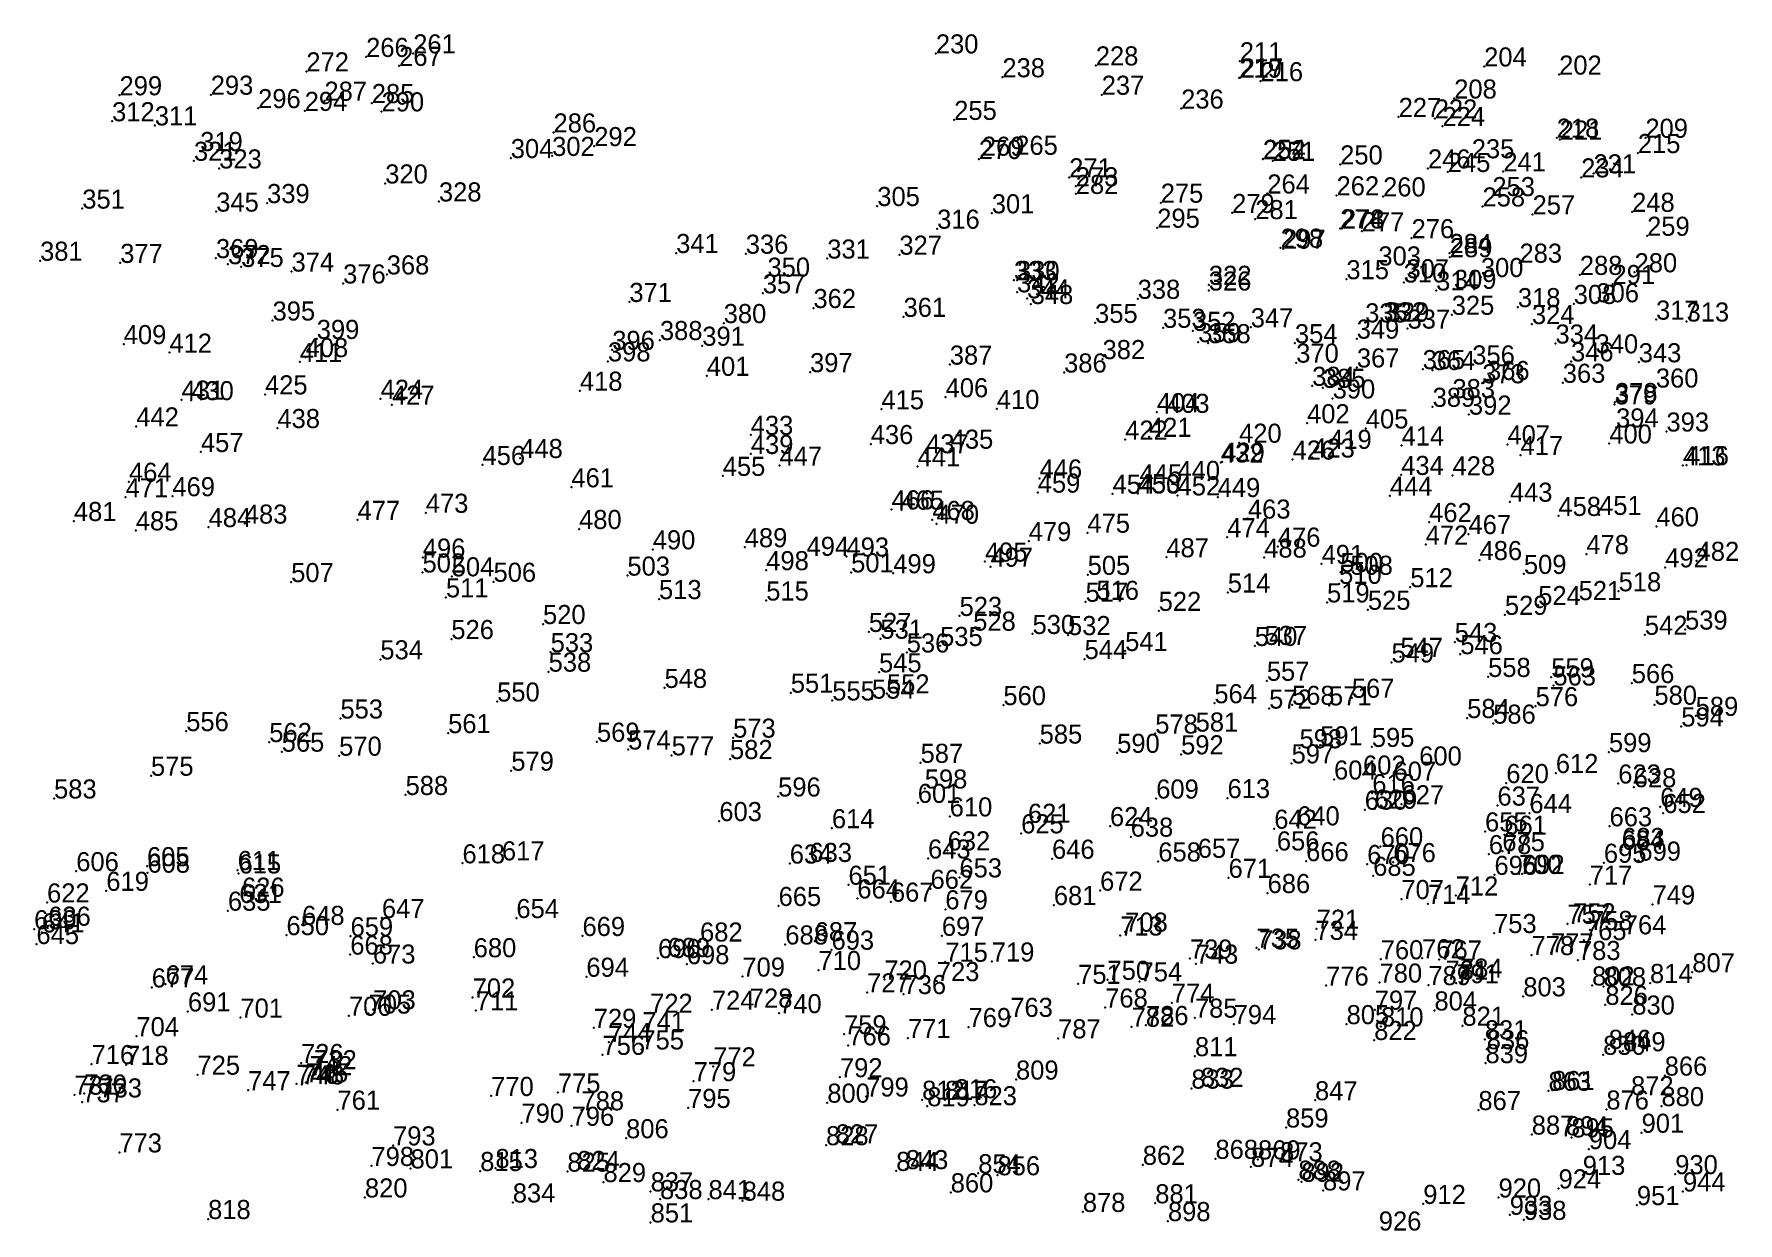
# Model space of a CAD drawing. Header units: metres. Extents: x 1121750 to 1121841, y 512624 to 512853.
# Drawn here: x 1121750.6 to 1121839.9, y 512723.9 to 512786.2 of the extents above; entities that cross this region are included whole.
import ezdxf

# ---------------------------------------------------------------- set-up
doc = ezdxf.new("R2010")
doc.units = ezdxf.units.M
doc.layers.add('shiti', color=10, linetype='CONTINUOUS')
doc.layers.add('zhuji', color=50, linetype='CONTINUOUS')

msp = doc.modelspace()

# ---------------------------------------------------------------- linework, layer by layer
at = {"layer": 'shiti'}
for p in [(1121767.99, 512784.981, 210.91), (1121769.723, 512784.512, 211.05), (1121770.459, 512785.166, 210.89), (1121797.853, 512785.165, 210.73), (1121806.236, 512784.536, 210.58), (1121813.783, 512784.753, 210.52), (1121826.592, 512784.482, 210.6), (1121764.856, 512784.222, 211.45), (1121801.34, 512783.916, 210.56), (1121813.758, 512783.893, 210.46), (1121813.828, 512783.903, 210.43), (1121814.869, 512783.71, 210.54), (1121830.524, 512784.056, 210.63), (1121755.065, 512782.972, 211.35), (1121759.844, 512783.001, 211.34), (1121765.805, 512782.688, 211.81), (1121768.285, 512782.563, 211.63), (1121806.545, 512782.999, 210.52), (1121825.023, 512782.802, 210.82), (1121762.328, 512782.297, 211.42), (1121764.769, 512782.152, 211.67), (1121768.798, 512782.127, 211.48), (1121798.815, 512781.681, 210.72), (1121810.709, 512782.274, 210.55), (1121822.109, 512781.835, 210.61), (1121823.999, 512781.756, 210.6), (1121754.674, 512781.61, 211.09), (1121756.915, 512781.394, 211.9), (1121777.813, 512781.022, 210.87), (1121824.412, 512781.359, 210.55), (1121830.394, 512780.746, 210.83), (1121835.043, 512780.744, 210.53), (1121759.293, 512780.049, 211.18), (1121779.947, 512780.306, 210.99), (1121802.015, 512779.851, 210.57), (1121830.555, 512780.647, 210.73), (1121834.648, 512779.942, 210.58), (1121758.966, 512779.537, 211.55), (1121760.288, 512779.135, 211.68), (1121775.572, 512779.679, 211.03), (1121777.74, 512779.792, 211), (1121800.107, 512779.63, 210.65), (1121800.266, 512779.801, 210.61), (1121814.994, 512779.621, 210.77), (1121815.014, 512779.641, 210.92), (1121815.515, 512779.535, 210.84), (1121819.045, 512779.346, 210.61), (1121823.646, 512779.135, 210.87), (1121824.686, 512778.951, 210.65), (1121825.942, 512779.669, 210.78), (1121827.596, 512778.979, 210.7), (1121768.991, 512778.349, 211.56), (1121804.842, 512778.669, 210.64), (1121805.185, 512778.201, 210.59), (1121831.677, 512778.664, 210.86), (1121832.325, 512778.878, 210.69), (1121762.799, 512777.321, 211.42), (1121771.806, 512777.406, 211.07), (1121794.783, 512777.167, 210.75), (1121805.187, 512777.801, 210.72), (1121809.639, 512777.339, 210.76), (1121815.225, 512777.823, 210.67), (1121818.855, 512777.725, 210.63), (1121821.295, 512777.67, 210.65), (1121827.024, 512777.686, 210.74), (1121753.112, 512777.031, 211.15), (1121760.132, 512776.874, 211.7), (1121800.784, 512776.784, 210.7), (1121813.382, 512776.802, 210.72), (1121814.594, 512776.479, 210.61), (1121826.507, 512777.143, 210.85), (1121829.129, 512776.729, 210.67), (1121834.347, 512776.861, 210.75), (1121797.92, 512775.977, 210.73), (1121809.457, 512776.028, 210.7), (1121819.046, 512775.997, 210.62), (1121819.136, 512775.987, 210.63), (1121820.176, 512775.844, 210.79), (1121822.788, 512775.48, 210.76), (1121835.135, 512775.606, 210.69), (1121784.241, 512774.703, 211.22), (1121787.89, 512774.666, 211.15), (1121795.939, 512774.615, 210.94), (1121815.923, 512774.978, 210.6), (1121816.053, 512774.929, 210.54), (1121824.773, 512774.702, 210.73), (1121824.794, 512774.483, 210.63), (1121750.9, 512774.298, 211.48), (1121755.099, 512774.184, 211.16), (1121760.117, 512774.435, 211.62), (1121760.749, 512774.119, 211.55), (1121761.439, 512773.973, 211.35), (1121764.08, 512773.729, 211.4), (1121792.161, 512774.412, 210.99), (1121821.047, 512774.05, 210.65), (1121828.445, 512774.195, 210.77), (1121834.477, 512773.692, 210.8), (1121766.784, 512773.106, 211.65), (1121769.07, 512773.58, 211.44), (1121789.027, 512773.463, 211.38), (1121801.946, 512773.282, 210.67), (1121802.106, 512773.283, 210.65), (1121812.157, 512772.735, 210.72), (1121812.165, 512773.035, 210.62), (1121819.372, 512773.329, 210.84), (1121822.373, 512773.158, 211.04), (1121822.521, 512773.379, 210.73), (1121824.075, 512772.739, 210.93), (1121825.004, 512772.824, 210.86), (1121826.42, 512773.443, 210.6), (1121831.608, 512773.555, 210.69), (1121833.321, 512773.075, 210.63), (1121781.787, 512772.138, 211.08), (1121788.783, 512772.591, 211.27), (1121791.437, 512771.818, 210.87), (1121802.11, 512772.643, 210.75), (1121802.632, 512772.327, 210.75), (1121802.823, 512772.028, 210.74), (1121808.431, 512772.302, 210.71), (1121828.359, 512771.865, 210.65), (1121831.288, 512772.033, 210.82), (1121832.477, 512772.12, 210.76), (1121763.086, 512771.164, 211.27), (1121786.733, 512771.029, 211.06), (1121796.159, 512771.357, 210.85), (1121806.199, 512771.039, 210.79), (1121820.356, 512771.066, 210.61), (1121821.325, 512771.122, 210.64), (1121821.485, 512771.103, 210.7), (1121824.892, 512771.464, 210.72), (1121829.095, 512770.98, 210.64), (1121835.602, 512771.21, 210.58), (1121837.202, 512771.11, 210.7), (1121765.402, 512770.198, 211.16), (1121783.389, 512770.139, 211.16), (1121809.76, 512770.781, 210.79), (1121811.33, 512770.621, 211.02), (1121811.604, 512770.032, 210.96), (1121814.359, 512770.809, 210.59), (1121819.911, 512770.213, 210.7), (1121822.577, 512770.74, 210.72), (1121755.286, 512769.926, 211.4), (1121757.678, 512769.481, 211.67), (1121764.818, 512769.245, 211.46), (1121780.892, 512769.623, 211.07), (1121785.61, 512769.842, 210.97), (1121806.59, 512769.142, 210.95), (1121812.124, 512769.976, 210.9), (1121816.673, 512769.974, 210.78), (1121830.331, 512769.958, 210.6), (1121832.433, 512769.441, 210.67), (1121764.51, 512768.993, 211.28), (1121780.666, 512769.022, 211.16), (1121785.85, 512768.264, 211.11), (1121791.258, 512768.457, 211.29), (1121798.584, 512768.852, 210.81), (1121804.575, 512768.439, 210.77), (1121816.74, 512768.954, 210.68), (1121819.92, 512768.704, 210.77), (1121823.37, 512768.615, 210.59), (1121823.89, 512768.568, 210.76), (1121825.968, 512768.861, 210.81), (1121831.146, 512769.023, 210.58), (1121834.696, 512768.975, 210.7), (1121779.196, 512767.483, 211.37), (1121817.577, 512767.74, 210.75), (1121818.137, 512767.633, 210.63), (1121826.494, 512767.874, 210.73), (1121826.743, 512768.046, 210.72), (1121830.713, 512767.9, 210.72), (1121835.594, 512767.65, 210.83), (1121758.313, 512767.015, 212.22), (1121758.823, 512766.988, 212.09), (1121762.69, 512767.292, 211.31), (1121768.751, 512767.059, 211.07), (1121769.342, 512766.753, 211.13), (1121794.999, 512766.511, 211.02), (1121798.364, 512767.141, 210.86), (1121801.048, 512766.528, 210.77), (1121818.651, 512767.076, 210.62), (1121823.892, 512766.639, 210.73), (1121824.929, 512767.095, 210.61), (1121833.43, 512766.767, 210.56), (1121833.449, 512766.887, 210.6), (1121755.942, 512765.611, 211.97), (1121809.437, 512766.36, 210.86), (1121809.967, 512766.323, 210.82), (1121817.309, 512765.778, 210.69), (1121825.795, 512766.23, 210.68), (1121833.507, 512765.558, 210.71), (1121763.341, 512765.526, 211.45), (1121788.148, 512765.169, 211.02), (1121794.44, 512764.688, 211.14), (1121807.776, 512764.92, 210.96), (1121809.025, 512765.067, 211.03), (1121813.746, 512764.757, 210.79), (1121820.39, 512765.507, 210.67), (1121827.814, 512764.673, 210.58), (1121833.152, 512764.716, 210.77), (1121836.148, 512765.344, 210.71), (1121759.33, 512764.272, 211.36), (1121776.068, 512763.955, 211.13), (1121788.155, 512764.169, 211.13), (1121797.343, 512764.206, 211.07), (1121798.631, 512764.444, 210.93), (1121816.551, 512763.874, 210.76), (1121817.58, 512763.98, 210.87), (1121818.467, 512764.436, 210.69), (1121822.265, 512764.609, 210.8), (1121828.497, 512764.107, 210.61), (1121774.091, 512763.593, 211.26), (1121786.682, 512763.02, 211.21), (1121789.658, 512763.559, 211.19), (1121796.897, 512763.513, 211.13), (1121803.29, 512762.883, 210.96), (1121812.792, 512763.721, 210.83), (1121812.862, 512763.761, 210.84), (1121822.245, 512763.069, 210.66), (1121824.934, 512763.046, 210.72), (1121837.009, 512763.57, 210.53), (1121837.189, 512763.581, 210.57), (1121755.56, 512762.709, 212.01), (1121778.747, 512762.422, 211.44), (1121803.194, 512762.142, 210.97), (1121807.114, 512762.086, 210.84), (1121808.433, 512762.114, 210.8), (1121808.433, 512762.094, 210.81), (1121808.53, 512762.625, 210.87), (1121810.519, 512762.807, 210.92), (1121810.524, 512761.997, 210.98), (1121755.385, 512761.898, 211.92), (1121757.834, 512761.953, 211.8), (1121771.117, 512761.085, 211.47), (1121795.531, 512761.265, 211.22), (1121796.051, 512761.248, 211.19), (1121812.624, 512761.91, 210.94), (1121821.651, 512761.976, 210.71), (1121827.942, 512761.664, 210.87), (1121752.673, 512760.652, 211.86), (1121759.734, 512760.335, 211.6), (1121761.632, 512760.517, 211.47), (1121767.54, 512760.713, 211.32), (1121779.151, 512760.235, 211.35), (1121797.664, 512760.708, 211.13), (1121797.885, 512760.51, 211.11), (1121814.21, 512760.78, 210.91), (1121823.71, 512760.599, 210.7), (1121830.486, 512760.92, 210.76), (1121832.616, 512760.973, 210.59), (1121835.619, 512760.372, 210.61), (1121755.916, 512760.162, 211.66), (1121802.72, 512759.6, 211.02), (1121805.797, 512760.039, 210.97), (1121813.127, 512759.804, 211.03), (1121815.779, 512759.31, 210.85), (1121823.527, 512759.418, 210.78), (1121825.773, 512759.971, 210.71), (1121770.961, 512758.735, 211.63), (1121783.016, 512759.169, 211.28), (1121787.835, 512759.278, 211.3), (1121791.077, 512758.828, 211.36), (1121793.167, 512758.791, 211.18), (1121800.427, 512758.526, 211.11), (1121809.934, 512758.754, 210.94), (1121815.063, 512758.736, 210.83), (1121826.351, 512758.605, 210.72), (1121831.948, 512758.92, 210.65), (1121837.729, 512758.565, 210.73), (1121770.946, 512757.955, 211.8), (1121772.477, 512757.754, 211.45), (1121781.685, 512757.791, 211.46), (1121788.962, 512758.075, 211.35), (1121793.412, 512757.963, 211.25), (1121795.622, 512757.916, 211.41), (1121800.718, 512758.258, 211.14), (1121805.81, 512757.829, 211), (1121818.074, 512758.404, 211.02), (1121819.057, 512757.981, 210.86), (1121819.577, 512757.834, 210.85), (1121828.675, 512757.88, 210.69), (1121836.082, 512758.225, 210.55), (1121764.061, 512757.452, 211.82), (1121772.174, 512756.652, 211.87), (1121774.668, 512757.468, 211.36), (1121813.154, 512756.904, 210.95), (1121818.99, 512757.36, 210.85), (1121822.721, 512757.183, 210.9), (1121833.64, 512756.97, 210.65), (1121783.342, 512756.561, 211.55), (1121788.962, 512756.486, 211.45), (1121805.699, 512756.419, 211.1), (1121806.268, 512756.522, 211.11), (1121809.531, 512755.942, 211.03), (1121818.357, 512756.387, 210.91), (1121820.498, 512756, 210.97), (1121827.679, 512755.734, 210.78), (1121829.425, 512756.245, 210.7), (1121831.543, 512756.508, 210.68), (1121777.262, 512755.254, 211.39), (1121794.341, 512754.839, 211.34), (1121799.095, 512755.678, 211.39), (1121799.809, 512754.903, 211.44), (1121837.122, 512754.962, 210.68), (1121772.457, 512754.465, 211.65), (1121794.943, 512754.483, 211.52), (1121798.075, 512754.102, 211.56), (1121802.92, 512754.732, 211.31), (1121804.78, 512754.673, 211.19), (1121814.571, 512754.104, 210.92), (1121815.081, 512754.157, 210.97), (1121825.048, 512754.308, 210.77), (1121835.014, 512754.689, 210.82), (1121768.735, 512753.402, 211.75), (1121777.661, 512753.777, 211.26), (1121796.327, 512753.762, 211.57), (1121805.647, 512753.419, 211.26), (1121807.774, 512753.842, 211.23), (1121821.735, 512753.238, 210.84), (1121822.203, 512753.531, 210.81), (1121825.342, 512753.67, 210.84), (1121777.557, 512752.756, 211.41), (1121794.874, 512752.723, 211.35), (1121815.202, 512752.278, 211.09), (1121826.799, 512752.479, 210.84), (1121830.108, 512752.46, 210.75), (1121834.329, 512752.156, 210.65), (1121783.631, 512751.904, 211.73), (1121790.251, 512751.655, 211.49), (1121794.502, 512751.341, 211.67), (1121795.29, 512751.616, 211.51), (1121819.657, 512751.386, 210.89), (1121830.221, 512752.03, 210.74), (1121774.857, 512751.19, 211.65), (1121792.423, 512751.248, 211.63), (1121801.393, 512751.003, 211.73), (1121812.45, 512751.101, 211.16), (1121815.321, 512750.819, 211.16), (1121816.52, 512751.016, 211), (1121818.46, 512750.988, 210.89), (1121829.288, 512750.945, 210.79), (1121835.516, 512751.023, 210.75), (1121837.679, 512750.437, 210.7), (1121758.56, 512749.64, 212.17), (1121766.644, 512750.3, 211.87), (1121772.288, 512749.534, 211.84), (1121809.351, 512749.512, 211.31), (1121811.47, 512749.615, 211.13), (1121825.702, 512750.323, 211.02), (1121827.064, 512750.031, 210.88), (1121836.923, 512749.882, 210.69), (1121762.912, 512749.067, 212.13), (1121780.089, 512749.083, 211.49), (1121781.721, 512748.673, 211.8), (1121787.226, 512749.296, 211.69), (1121803.295, 512748.985, 211.61), (1121816.914, 512748.739, 211.01), (1121817.993, 512748.896, 210.97), (1121820.703, 512748.812, 210.88), (1121763.565, 512748.561, 212.31), (1121766.576, 512748.35, 212.01), (1121784.003, 512748.367, 211.86), (1121787.063, 512748.176, 211.78), (1121797.052, 512747.977, 211.6), (1121807.357, 512748.5, 211.43), (1121810.707, 512748.421, 211.23), (1121816.499, 512747.947, 211.07), (1121823.188, 512747.838, 211.04), (1121833.132, 512748.539, 210.8), (1121756.714, 512747.299, 212.17), (1121775.599, 512747.565, 211.88), (1121818.724, 512747.101, 211.02), (1121820.242, 512747.36, 211.03), (1121821.843, 512747.04, 210.92), (1121827.753, 512746.916, 211.03), (1121830.349, 512747.442, 210.83), (1121833.622, 512746.892, 210.82), (1121751.633, 512746.108, 211.97), (1121770.058, 512746.291, 212.01), (1121789.585, 512746.212, 211.83), (1121797.271, 512746.629, 211.65), (1121809.402, 512746.103, 211.35), (1121813.141, 512746.126, 211.23), (1121820.728, 512746.383, 211.13), (1121834.433, 512746.697, 210.71), (1121796.905, 512745.877, 211.75), (1121798.579, 512745.167, 211.65), (1121820.333, 512745.521, 211.17), (1121820.853, 512745.574, 211.09), (1121822.261, 512745.803, 210.9), (1121827.29, 512745.734, 211.12), (1121828.962, 512745.344, 210.87), (1121835.819, 512745.666, 210.74), (1121835.981, 512745.347, 210.74), (1121786.503, 512744.923, 212.01), (1121792.404, 512744.549, 211.81), (1121802.324, 512744.28, 211.66), (1121802.681, 512744.832, 211.62), (1121806.981, 512744.659, 211.52), (1121815.59, 512744.522, 211.13), (1121816.789, 512744.699, 211.14), (1121826.639, 512744.38, 211.17), (1121827.65, 512744.206, 210.98), (1121833.166, 512744.65, 210.82), (1121798.47, 512743.387, 211.7), (1121808.064, 512744.106, 211.47), (1121815.727, 512743.383, 211.22), (1121821.165, 512743.596, 211.02), (1121827.545, 512743.346, 211.04), (1121833.793, 512743.424, 210.85), (1121833.822, 512743.564, 210.8), (1121756.504, 512742.559, 212.93), (1121761.254, 512742.358, 212.24), (1121773.04, 512742.71, 212.33), (1121775.108, 512742.863, 212.28), (1121790.196, 512742.696, 211.98), (1121791.226, 512742.782, 211.88), (1121797.443, 512742.961, 211.82), (1121803.942, 512742.95, 211.74), (1121809.512, 512742.805, 211.46), (1121811.58, 512742.997, 211.45), (1121817.26, 512742.822, 211.15), (1121820.46, 512742.672, 211.13), (1121821.83, 512742.771, 211.06), (1121826.836, 512743.191, 211.24), (1121832.868, 512742.738, 210.87), (1121834.677, 512742.85, 210.84), (1121752.796, 512742.296, 212.4), (1121756.526, 512742.219, 213.07), (1121761.305, 512742.178, 212.37), (1121793.272, 512741.585, 211.88), (1121799.089, 512741.971, 211.75), (1121813.196, 512741.948, 211.32), (1121820.774, 512742.054, 211.16), (1121827.133, 512742.103, 211.15), (1121828.422, 512742.151, 210.96), (1121828.582, 512742.152, 210.92), (1121832.125, 512741.594, 210.88), (1121751.266, 512740.657, 212.64), (1121754.372, 512741.266, 212.91), (1121761.345, 512740.629, 213.08), (1121761.483, 512740.96, 212.97), (1121793.737, 512740.868, 211.93), (1121795.497, 512740.699, 212.03), (1121797.573, 512741.372, 211.86), (1121806.462, 512741.276, 211.64), (1121815.241, 512741.15, 211.32), (1121822.251, 512740.834, 211.22), (1121823.643, 512740.582, 211.06), (1121825.1, 512741.021, 211), (1121835.421, 512740.555, 210.89), (1121760.747, 512740.225, 213.27), (1121768.818, 512739.845, 212.71), (1121775.867, 512739.838, 212.62), (1121789.61, 512740.473, 212.17), (1121798.349, 512740.297, 211.94), (1121804.037, 512740.522, 211.79), (1121750.585, 512739.253, 212.88), (1121750.996, 512739.086, 212.77), (1121751.324, 512739.437, 212.73), (1121763.814, 512738.944, 212.21), (1121764.631, 512739.479, 212.27), (1121767.174, 512738.885, 212.81), (1121779.332, 512738.9, 212.7), (1121798.168, 512738.906, 211.87), (1121807.516, 512738.923, 211.88), (1121807.775, 512739.125, 211.72), (1121817.812, 512739.277, 211.25), (1121827.111, 512739.054, 211.04), (1121830.958, 512739.537, 211.11), (1121831.247, 512739.619, 211.06), (1121832.139, 512739.215, 210.93), (1121833.911, 512738.986, 210.9), (1121750.71, 512738.474, 212.98), (1121767.16, 512737.925, 212.88), (1121785.492, 512738.608, 212.51), (1121789.962, 512738.455, 212.4), (1121791.501, 512738.625, 212.25), (1121792.384, 512738.18, 212.14), (1121814.659, 512738.287, 211.34), (1121814.789, 512738.198, 211.33), (1121817.745, 512738.696, 211.31), (1121829.078, 512737.896, 211.19), (1121830.097, 512738.042, 211.35), (1121831.823, 512738.683, 211.04), (1121768.343, 512737.453, 213.1), (1121773.63, 512737.785, 212.85), (1121783.288, 512737.744, 212.68), (1121783.788, 512737.798, 212.59), (1121784.8, 512737.424, 212.42), (1121791.7, 512737.116, 212.32), (1121798.346, 512737.547, 211.93), (1121800.786, 512737.562, 211.71), (1121811.173, 512737.716, 211.56), (1121811.474, 512737.448, 211.5), (1121821.171, 512737.678, 211.41), (1121823.34, 512737.731, 211.2), (1121824.241, 512737.666, 211.14), (1121831.509, 512737.641, 211.13), (1121837.502, 512736.998, 210.93), (1121756.753, 512736.202, 213.03), (1121757.482, 512736.366, 213.17), (1121779.535, 512736.762, 212.92), (1121787.713, 512736.772, 212.51), (1121795.153, 512736.618, 212.06), (1121797.903, 512736.535, 212.04), (1121805.312, 512736.39, 211.82), (1121806.85, 512736.6, 211.77), (1121808.531, 512736.52, 211.71), (1121818.31, 512736.3, 211.3), (1121821.109, 512736.457, 211.3), (1121823.669, 512736.323, 211.27), (1121824.567, 512736.609, 211.2), (1121825.128, 512736.422, 211.11), (1121825.326, 512736.713, 211.07), (1121832.247, 512736.306, 211.15), (1121832.848, 512736.26, 210.99), (1121835.286, 512736.435, 210.96), (1121773.573, 512735.675, 213.12), (1121794.247, 512735.942, 212.33), (1121796.157, 512735.854, 212.19), (1121810.217, 512735.401, 211.67), (1121828.642, 512735.734, 211.06), (1121832.943, 512735.29, 211.11), (1121758.65, 512734.943, 213.09), (1121761.402, 512734.62, 213.33), (1121767.09, 512734.715, 213.14), (1121768.119, 512734.832, 213.23), (1121768.358, 512735.053, 213.28), (1121773.737, 512734.996, 213.13), (1121782.876, 512734.872, 213.02), (1121786.114, 512735.032, 212.77), (1121788.103, 512735.145, 212.69), (1121789.635, 512734.854, 212.8), (1121801.753, 512734.659, 211.89), (1121806.729, 512735.149, 211.95), (1121811.432, 512734.618, 211.6), (1121820.857, 512735.036, 211.25), (1121823.987, 512734.995, 211.44), (1121834.356, 512734.779, 211), (1121755.949, 512733.647, 212.97), (1121779.921, 512734.084, 213.09), (1121782.472, 512733.91, 212.9), (1121793.041, 512733.745, 212.38), (1121796.391, 512733.546, 212.16), (1121799.567, 512734.125, 211.76), (1121804.26, 512733.534, 212.03), (1121808.115, 512734.138, 211.83), (1121808.865, 512734.232, 211.82), (1121813.463, 512734.281, 211.59), (1121819.382, 512734.277, 211.3), (1121820.827, 512733.446, 211.42), (1121821.183, 512734.158, 211.23), (1121825.452, 512734.195, 211.39), (1121826.626, 512733.482, 211.17), (1121780.38, 512732.668, 213.16), (1121780.716, 512733.339, 213.02), (1121782.418, 512732.95, 212.94), (1121793.264, 512733.167, 212.43), (1121811.434, 512732.599, 211.78), (1121826.729, 512732.963, 211.25), (1121832.83, 512732.67, 211.19), (1121833.118, 512732.982, 211.14), (1121833.868, 512732.857, 211.08), (1121753.598, 512732.183, 213.1), (1121755.408, 512732.144, 213.16), (1121759.15, 512731.627, 213.88), (1121764.576, 512732.24, 212.99), (1121765.267, 512731.915, 212.76), (1121786.182, 512732.063, 212.63), (1121826.663, 512732.232, 211.29), (1121761.805, 512730.814, 213.79), (1121764.332, 512731.149, 213.35), (1121764.612, 512731.121, 213.17), (1121764.822, 512731.222, 213.02), (1121765.039, 512731.603, 212.9), (1121785.157, 512731.287, 212.53), (1121792.825, 512731.494, 212.56), (1121802.054, 512731.371, 212.09), (1121811.245, 512730.898, 211.94), (1121811.744, 512730.991, 211.96), (1121829.962, 512730.783, 211.15), (1121830.151, 512730.824, 211.16), (1121836.056, 512731.58, 211.04), (1121752.698, 512730.578, 213.3), (1121753.11, 512730.18, 213.45), (1121753.218, 512730.641, 213.38), (1121754.009, 512730.436, 213.58), (1121774.544, 512730.512, 213.36), (1121778.042, 512730.694, 213.41), (1121784.866, 512729.886, 213.09), (1121792.163, 512730.161, 212.69), (1121794.201, 512730.483, 212.5), (1121797.131, 512730.311, 212.32), (1121797.403, 512729.973, 212.29), (1121798.331, 512730.308, 212.26), (1121798.84, 512730.392, 212.18), (1121799.872, 512730.028, 211.81), (1121817.727, 512730.288, 211.58), (1121834.292, 512730.55, 211.25), (1121835.886, 512729.98, 211.17), (1121766.49, 512729.793, 213.23), (1121776.133, 512729.112, 213.47), (1121778.763, 512728.948, 213.49), (1121779.278, 512729.761, 213.35), (1121826.289, 512729.771, 211.38), (1121832.997, 512729.802, 211.43), (1121781.617, 512728.296, 213.3), (1121816.206, 512728.859, 211.66), (1121829.086, 512728.488, 211.33), (1121830.876, 512728.449, 211.22), (1121831.167, 512728.341, 211.28), (1121834.844, 512728.583, 211.24), (1121755.056, 512727.553, 214.05), (1121769.401, 512727.921, 213.49), (1121792.097, 512727.931, 212.95), (1121792.606, 512728.024, 212.83), (1121812.507, 512727.216, 212.03), (1121814.737, 512727.19, 211.91), (1121832.08, 512727.727, 211.26), (1121768.268, 512726.844, 212.85), (1121770.318, 512726.717, 213.79), (1121773.969, 512726.579, 213.74), (1121774.767, 512726.734, 213.68), (1121778.538, 512726.547, 213.53), (1121779.057, 512726.631, 213.49), (1121795.774, 512726.583, 212.58), (1121796.274, 512726.677, 212.53), (1121800.074, 512726.46, 211.83), (1121801.085, 512726.356, 212.32), (1121808.7, 512726.903, 212.2), (1121814.369, 512726.798, 211.96), (1121815.897, 512727.087, 211.73), (1121831.759, 512726.375, 211.37), (1121836.607, 512726.415, 211.2), (1121780.431, 512725.999, 213.55), (1121782.903, 512725.514, 213.31), (1121798.631, 512725.461, 212.02), (1121816.853, 512726.123, 211.69), (1121817.014, 512726.014, 211.67), (1121818.146, 512725.561, 211.79), (1121830.493, 512725.667, 211.47), (1121837.013, 512725.507, 211.16), (1121767.928, 512725.192, 213.54), (1121775.678, 512724.93, 213.71), (1121783.396, 512725.108, 213.2), (1121785.935, 512725.103, 213.29), (1121787.725, 512725.024, 212.97), (1121809.352, 512724.887, 212.3), (1121823.4, 512724.854, 211.49), (1121827.347, 512725.188, 211.32), (1121834.598, 512724.793, 211.25), (1121759.707, 512724.062, 214.02), (1121782.903, 512723.885, 213.38), (1121805.556, 512724.434, 212.45), (1121810.018, 512723.952, 212.31), (1121827.932, 512724.282, 211.36), (1121828.674, 512724.016, 211.38)]:
    msp.add_point(p, dxfattribs=at)

# ---------------------------------------------------------------- texts
at = {"layer": 'zhuji'}
for s, p in [('261', (1121770.459, 512785.166)), ('230', (1121797.853, 512785.165)), ('272', (1121764.856, 512784.222)), ('266', (1121767.99, 512784.981)), ('267', (1121769.723, 512784.512)), ('228', (1121806.236, 512784.536)), ('211', (1121813.783, 512784.753)), ('204', (1121826.592, 512784.482)), ('238', (1121801.34, 512783.916)), ('219', (1121813.758, 512783.893)), ('217', (1121813.828, 512783.903)), ('216', (1121814.869, 512783.71)), ('202', (1121830.524, 512784.056)), ('299', (1121755.065, 512782.972)), ('293', (1121759.844, 512783.001)), ('287', (1121765.805, 512782.688)), ('285', (1121768.285, 512782.563)), ('237', (1121806.545, 512782.999)), ('208', (1121825.023, 512782.802)), ('312', (1121754.674, 512781.61)), ('296', (1121762.328, 512782.297)), ('294', (1121764.769, 512782.152)), ('290', (1121768.798, 512782.127)), ('255', (1121798.815, 512781.681)), ('236', (1121810.709, 512782.274)), ('227', (1121822.109, 512781.835)), ('222', (1121823.999, 512781.756)), ('311', (1121756.915, 512781.394)), ('286', (1121777.813, 512781.022)), ('224', (1121824.412, 512781.359)), ('218', (1121830.394, 512780.746)), ('221', (1121830.555, 512780.647)), ('209', (1121835.043, 512780.744)), ('319', (1121759.293, 512780.049)), ('302', (1121777.74, 512779.792)), ('292', (1121779.947, 512780.306)), ('269', (1121800.266, 512779.801)), ('265', (1121802.015, 512779.851)), ('215', (1121834.648, 512779.942)), ('321', (1121758.966, 512779.537)), ('323', (1121760.288, 512779.135)), ('304', (1121775.572, 512779.679)), ('270', (1121800.107, 512779.63)), ('252', (1121814.994, 512779.621)), ('254', (1121815.014, 512779.641)), ('251', (1121815.515, 512779.535)), ('250', (1121819.045, 512779.346)), ('246', (1121823.646, 512779.135)), ('245', (1121824.686, 512778.951)), ('235', (1121825.942, 512779.669)), ('241', (1121827.596, 512778.979)), ('231', (1121832.325, 512778.878)), ('320', (1121768.991, 512778.349)), ('271', (1121804.842, 512778.669)), ('273', (1121805.185, 512778.201)), ('234', (1121831.677, 512778.664)), ('339', (1121762.799, 512777.321)), ('328', (1121771.806, 512777.406)), ('305', (1121794.783, 512777.167)), ('282', (1121805.187, 512777.801)), ('275', (1121809.639, 512777.339)), ('264', (1121815.225, 512777.823)), ('262', (1121818.855, 512777.725)), ('260', (1121821.295, 512777.67)), ('258', (1121826.507, 512777.143)), ('253', (1121827.024, 512777.686)), ('351', (1121753.112, 512777.031)), ('345', (1121760.132, 512776.874)), ('301', (1121800.784, 512776.784)), ('279', (1121813.382, 512776.802)), ('281', (1121814.594, 512776.479)), ('257', (1121829.129, 512776.729)), ('248', (1121834.347, 512776.861)), ('316', (1121797.92, 512775.977)), ('295', (1121809.457, 512776.028)), ('274', (1121819.046, 512775.997)), ('278', (1121819.136, 512775.987)), ('277', (1121820.176, 512775.844)), ('276', (1121822.788, 512775.48)), ('259', (1121835.135, 512775.606)), ('369', (1121760.117, 512774.435)), ('341', (1121784.241, 512774.703)), ('336', (1121787.89, 512774.666)), ('331', (1121792.161, 512774.412)), ('327', (1121795.939, 512774.615)), ('298', (1121815.923, 512774.978)), ('297', (1121816.053, 512774.929)), ('284', (1121824.773, 512774.702)), ('289', (1121824.794, 512774.483)), ('381', (1121750.9, 512774.298)), ('377', (1121755.099, 512774.184)), ('372', (1121760.749, 512774.119)), ('375', (1121761.439, 512773.973)), ('374', (1121764.08, 512773.729)), ('368', (1121769.07, 512773.58)), ('303', (1121821.047, 512774.05)), ('283', (1121828.445, 512774.195)), ('288', (1121831.608, 512773.555)), ('280', (1121834.477, 512773.692)), ('376', (1121766.784, 512773.106)), ('357', (1121788.783, 512772.591)), ('350', (1121789.027, 512773.463)), ('333', (1121801.946, 512773.282)), ('330', (1121802.106, 512773.283)), ('342', (1121802.11, 512772.643)), ('326', (1121812.157, 512772.735)), ('322', (1121812.165, 512773.035)), ('315', (1121819.372, 512773.329)), ('310', (1121822.373, 512773.158)), ('307', (1121822.521, 512773.379)), ('314', (1121824.075, 512772.739)), ('309', (1121825.004, 512772.824)), ('300', (1121826.42, 512773.443)), ('291', (1121833.321, 512773.075)), ('371', (1121781.787, 512772.138)), ('362', (1121791.437, 512771.818)), ('344', (1121802.632, 512772.327)), ('348', (1121802.823, 512772.028)), ('338', (1121808.431, 512772.302)), ('318', (1121828.359, 512771.865)), ('308', (1121831.288, 512772.033)), ('306', (1121832.477, 512772.12)), ('395', (1121763.086, 512771.164)), ('380', (1121786.733, 512771.029)), ('361', (1121796.159, 512771.357)), ('355', (1121806.199, 512771.039)), ('347', (1121814.359, 512770.809)), ('335', (1121820.356, 512771.066)), ('332', (1121821.325, 512771.122)), ('329', (1121821.485, 512771.103)), ('325', (1121824.892, 512771.464)), ('324', (1121829.095, 512770.98)), ('317', (1121835.602, 512771.21)), ('313', (1121837.202, 512771.11)), ('409', (1121755.286, 512769.926)), ('399', (1121765.402, 512770.198)), ('388', (1121783.389, 512770.139)), ('353', (1121809.76, 512770.781)), ('352', (1121811.33, 512770.621)), ('359', (1121811.604, 512770.032)), ('358', (1121812.124, 512769.976)), ('354', (1121816.673, 512769.974)), ('349', (1121819.911, 512770.213)), ('337', (1121822.577, 512770.74)), ('334', (1121830.331, 512769.958)), ('412', (1121757.678, 512769.481)), ('408', (1121764.818, 512769.245)), ('398', (1121780.666, 512769.022)), ('396', (1121780.892, 512769.623)), ('391', (1121785.61, 512769.842)), ('382', (1121806.59, 512769.142)), ('346', (1121831.146, 512769.023)), ('340', (1121832.433, 512769.441)), ('411', (1121764.51, 512768.993)), ('401', (1121785.85, 512768.264)), ('397', (1121791.258, 512768.457)), ('387', (1121798.584, 512768.852)), ('386', (1121804.575, 512768.439)), ('370', (1121816.74, 512768.954)), ('367', (1121819.92, 512768.704)), ('365', (1121823.37, 512768.615)), ('364', (1121823.89, 512768.568)), ('356', (1121825.968, 512768.861)), ('343', (1121834.696, 512768.975)), ('425', (1121762.69, 512767.292)), ('418', (1121779.196, 512767.483)), ('384', (1121817.577, 512767.74)), ('385', (1121818.137, 512767.633)), ('373', (1121826.494, 512767.874)), ('366', (1121826.743, 512768.046)), ('363', (1121830.713, 512767.9)), ('360', (1121835.594, 512767.65)), ('431', (1121758.313, 512767.015)), ('430', (1121758.823, 512766.988)), ('424', (1121768.751, 512767.059)), ('427', (1121769.342, 512766.753)), ('415', (1121794.999, 512766.511)), ('406', (1121798.364, 512767.141)), ('410', (1121801.048, 512766.528)), ('404', (1121809.437, 512766.36)), ('403', (1121809.967, 512766.323)), ('390', (1121818.651, 512767.076)), ('389', (1121823.892, 512766.639)), ('383', (1121824.929, 512767.095)), ('379', (1121833.43, 512766.767)), ('378', (1121833.449, 512766.887)), ('442', (1121755.942, 512765.611)), ('438', (1121763.341, 512765.526)), ('402', (1121817.309, 512765.778)), ('405', (1121820.39, 512765.507)), ('392', (1121825.795, 512766.23)), ('394', (1121833.507, 512765.558)), ('433', (1121788.148, 512765.169)), ('436', (1121794.44, 512764.688)), ('422', (1121807.776, 512764.92)), ('421', (1121809.025, 512765.067)), ('420', (1121813.746, 512764.757)), ('414', (1121822.265, 512764.609)), ('407', (1121827.814, 512764.673)), ('400', (1121833.152, 512764.716)), ('393', (1121836.148, 512765.344)), ('457', (1121759.33, 512764.272)), ('448', (1121776.068, 512763.955)), ('439', (1121788.155, 512764.169)), ('437', (1121797.343, 512764.206)), ('435', (1121798.631, 512764.444)), ('432', (1121812.792, 512763.721)), ('429', (1121812.862, 512763.761)), ('426', (1121816.551, 512763.874)), ('423', (1121817.58, 512763.98)), ('419', (1121818.467, 512764.436)), ('417', (1121828.497, 512764.107)), ('456', (1121774.091, 512763.593)), ('455', (1121786.682, 512763.02)), ('447', (1121789.658, 512763.559)), ('441', (1121796.897, 512763.513)), ('446', (1121803.29, 512762.883)), ('440', (1121810.519, 512762.807)), ('434', (1121822.245, 512763.069)), ('428', (1121824.934, 512763.046)), ('413', (1121837.009, 512763.57)), ('416', (1121837.189, 512763.581)), ('471', (1121755.385, 512761.898)), ('464', (1121755.56, 512762.709)), ('469', (1121757.834, 512761.953)), ('461', (1121778.747, 512762.422)), ('459', (1121803.194, 512762.142)), ('454', (1121807.114, 512762.086)), ('450', (1121808.433, 512762.114)), ('453', (1121808.433, 512762.094)), ('445', (1121808.53, 512762.625)), ('452', (1121810.524, 512761.997)), ('449', (1121812.624, 512761.91)), ('444', (1121821.651, 512761.976)), ('473', (1121771.117, 512761.085)), ('466', (1121795.531, 512761.265)), ('465', (1121796.051, 512761.248)), ('443', (1121827.942, 512761.664)), ('481', (1121752.673, 512760.652)), ('485', (1121755.916, 512760.162)), ('484', (1121759.734, 512760.335)), ('483', (1121761.632, 512760.517)), ('477', (1121767.54, 512760.713)), ('480', (1121779.151, 512760.235)), ('468', (1121797.664, 512760.708)), ('470', (1121797.885, 512760.51)), ('463', (1121814.21, 512760.78)), ('462', (1121823.71, 512760.599)), ('458', (1121830.486, 512760.92)), ('451', (1121832.616, 512760.973)), ('460', (1121835.619, 512760.372)), ('489', (1121787.835, 512759.278)), ('479', (1121802.72, 512759.6)), ('475', (1121805.797, 512760.039)), ('474', (1121813.127, 512759.804)), ('476', (1121815.779, 512759.31)), ('472', (1121823.527, 512759.418)), ('467', (1121825.773, 512759.971)), ('496', (1121770.961, 512758.735)), ('490', (1121783.016, 512759.169)), ('494', (1121791.077, 512758.828)), ('493', (1121793.167, 512758.791)), ('495', (1121800.427, 512758.526)), ('487', (1121809.934, 512758.754)), ('488', (1121815.063, 512758.736)), ('491', (1121818.074, 512758.404)), ('486', (1121826.351, 512758.605)), ('478', (1121831.948, 512758.92)), ('482', (1121837.729, 512758.565)), ('507', (1121764.061, 512757.452)), ('502', (1121770.946, 512757.955)), ('504', (1121772.477, 512757.754)), ('506', (1121774.668, 512757.468)), ('503', (1121781.685, 512757.791)), ('498', (1121788.962, 512758.075)), ('501', (1121793.412, 512757.963)), ('499', (1121795.622, 512757.916)), ('497', (1121800.718, 512758.258)), ('505', (1121805.81, 512757.829)), ('500', (1121819.057, 512757.981)), ('508', (1121819.577, 512757.834)), ('509', (1121828.675, 512757.88)), ('492', (1121836.082, 512758.225)), ('511', (1121772.174, 512756.652)), ('513', (1121783.342, 512756.561)), ('516', (1121806.268, 512756.522)), ('514', (1121813.154, 512756.904)), ('510', (1121818.99, 512757.36)), ('512', (1121822.721, 512757.183)), ('521', (1121831.543, 512756.508)), ('518', (1121833.64, 512756.97)), ('515', (1121788.962, 512756.486)), ('523', (1121799.095, 512755.678)), ('517', (1121805.699, 512756.419)), ('522', (1121809.531, 512755.942)), ('519', (1121818.357, 512756.387)), ('525', (1121820.498, 512756)), ('529', (1121827.679, 512755.734)), ('524', (1121829.425, 512756.245)), ('520', (1121777.262, 512755.254)), ('527', (1121794.341, 512754.839)), ('528', (1121799.809, 512754.903)), ('530', (1121802.92, 512754.732)), ('539', (1121837.122, 512754.962)), ('526', (1121772.457, 512754.465)), ('531', (1121794.943, 512754.483)), ('535', (1121798.075, 512754.102)), ('532', (1121804.78, 512754.673)), ('541', (1121807.774, 512753.842)), ('540', (1121814.571, 512754.104)), ('537', (1121815.081, 512754.157)), ('543', (1121825.048, 512754.308)), ('542', (1121835.014, 512754.689)), ('534', (1121768.735, 512753.402)), ('533', (1121777.661, 512753.777)), ('536', (1121796.327, 512753.762)), ('544', (1121805.647, 512753.419)), ('549', (1121821.735, 512753.238)), ('547', (1121822.203, 512753.531)), ('546', (1121825.342, 512753.67)), ('538', (1121777.557, 512752.756)), ('545', (1121794.874, 512752.723)), ('557', (1121815.202, 512752.278)), ('558', (1121826.799, 512752.479)), ('559', (1121830.108, 512752.46)), ('566', (1121834.329, 512752.156)), ('550', (1121774.857, 512751.19)), ('548', (1121783.631, 512751.904)), ('551', (1121790.251, 512751.655)), ('555', (1121792.423, 512751.248)), ('554', (1121794.502, 512751.341)), ('552', (1121795.29, 512751.616)), ('567', (1121819.657, 512751.386)), ('563', (1121830.221, 512752.03)), ('553', (1121766.644, 512750.3)), ('560', (1121801.393, 512751.003)), ('564', (1121812.45, 512751.101)), ('572', (1121815.321, 512750.819)), ('568', (1121816.52, 512751.016)), ('571', (1121818.46, 512750.988)), ('584', (1121825.702, 512750.323)), ('576', (1121829.288, 512750.945)), ('580', (1121835.516, 512751.023)), ('589', (1121837.679, 512750.437)), ('556', (1121758.56, 512749.64)), ('561', (1121772.288, 512749.534)), ('578', (1121809.351, 512749.512)), ('581', (1121811.47, 512749.615)), ('586', (1121827.064, 512750.031)), ('594', (1121836.923, 512749.882)), ('562', (1121762.912, 512749.067)), ('565', (1121763.565, 512748.561)), ('569', (1121780.089, 512749.083)), ('574', (1121781.721, 512748.673)), ('573', (1121787.226, 512749.296)), ('585', (1121803.295, 512748.985)), ('590', (1121807.357, 512748.5)), ('593', (1121816.914, 512748.739)), ('591', (1121817.993, 512748.896)), ('595', (1121820.703, 512748.812)), ('599', (1121833.132, 512748.539)), ('570', (1121766.576, 512748.35)), ('577', (1121784.003, 512748.367)), ('582', (1121787.063, 512748.176)), ('587', (1121797.052, 512747.977)), ('592', (1121810.707, 512748.421)), ('597', (1121816.499, 512747.947)), ('600', (1121823.188, 512747.838)), ('575', (1121756.714, 512747.299)), ('579', (1121775.599, 512747.565)), ('604', (1121818.724, 512747.101)), ('602', (1121820.242, 512747.36)), ('607', (1121821.843, 512747.04)), ('620', (1121827.753, 512746.916)), ('612', (1121830.349, 512747.442)), ('623', (1121833.622, 512746.892)), ('628', (1121834.433, 512746.697)), ('583', (1121751.633, 512746.108)), ('588', (1121770.058, 512746.291)), ('596', (1121789.585, 512746.212)), ('601', (1121796.905, 512745.877)), ('598', (1121797.271, 512746.629)), ('609', (1121809.402, 512746.103)), ('613', (1121813.141, 512746.126)), ('616', (1121820.728, 512746.383)), ('627', (1121822.261, 512745.803)), ('603', (1121786.503, 512744.923)), ('610', (1121798.579, 512745.167)), ('630', (1121820.333, 512745.521)), ('629', (1121820.853, 512745.574)), ('637', (1121827.29, 512745.734)), ('644', (1121828.962, 512745.344)), ('649', (1121835.819, 512745.666)), ('652', (1121835.981, 512745.347)), ('614', (1121792.404, 512744.549)), ('625', (1121802.324, 512744.28)), ('621', (1121802.681, 512744.832)), ('624', (1121806.981, 512744.659)), ('638', (1121808.064, 512744.106)), ('642', (1121815.59, 512744.522)), ('640', (1121816.789, 512744.699)), ('655', (1121826.639, 512744.38)), ('661', (1121827.65, 512744.206)), ('663', (1121833.166, 512744.65)), ('632', (1121798.47, 512743.387)), ('656', (1121815.727, 512743.383)), ('660', (1121821.165, 512743.596)), ('678', (1121826.836, 512743.191)), ('675', (1121827.545, 512743.346)), ('684', (1121833.793, 512743.424)), ('683', (1121833.822, 512743.564)), ('606', (1121752.796, 512742.296)), ('605', (1121756.504, 512742.559)), ('608', (1121756.526, 512742.219)), ('611', (1121761.254, 512742.358)), ('618', (1121773.04, 512742.71)), ('617', (1121775.108, 512742.863)), ('634', (1121790.196, 512742.696)), ('633', (1121791.226, 512742.782)), ('643', (1121797.443, 512742.961)), ('646', (1121803.942, 512742.95)), ('658', (1121809.512, 512742.805)), ('657', (1121811.58, 512742.997)), ('666', (1121817.26, 512742.822)), ('670', (1121820.46, 512742.672)), ('676', (1121821.83, 512742.771)), ('695', (1121832.868, 512742.738)), ('699', (1121834.677, 512742.85)), ('615', (1121761.305, 512742.178)), ('651', (1121793.272, 512741.585)), ('662', (1121797.573, 512741.372)), ('653', (1121799.089, 512741.971)), ('671', (1121813.196, 512741.948)), ('685', (1121820.774, 512742.054)), ('696', (1121827.133, 512742.103)), ('700', (1121828.422, 512742.151)), ('692', (1121828.582, 512742.152)), ('717', (1121832.125, 512741.594)), ('622', (1121751.266, 512740.657)), ('619', (1121754.372, 512741.266)), ('631', (1121761.345, 512740.629)), ('626', (1121761.483, 512740.96)), ('665', (1121789.61, 512740.473)), ('664', (1121793.737, 512740.868)), ('667', (1121795.497, 512740.699)), ('681', (1121804.037, 512740.522)), ('672', (1121806.462, 512741.276)), ('686', (1121815.241, 512741.15)), ('707', (1121822.251, 512740.834)), ('714', (1121823.643, 512740.582)), ('712', (1121825.1, 512741.021)), ('749', (1121835.421, 512740.555)), ('635', (1121760.747, 512740.225)), ('647', (1121768.818, 512739.845)), ('654', (1121775.867, 512739.838)), ('679', (1121798.349, 512740.297)), ('752', (1121831.247, 512739.619)), ('639', (1121750.585, 512739.253)), ('641', (1121750.996, 512739.086)), ('636', (1121751.324, 512739.437)), ('650', (1121763.814, 512738.944)), ('648', (1121764.631, 512739.479)), ('659', (1121767.174, 512738.885)), ('669', (1121779.332, 512738.9)), ('697', (1121798.168, 512738.906)), ('713', (1121807.516, 512738.923)), ('708', (1121807.775, 512739.125)), ('734', (1121817.745, 512738.696)), ('721', (1121817.812, 512739.277)), ('753', (1121827.111, 512739.054)), ('757', (1121830.958, 512739.537)), ('765', (1121831.823, 512738.683)), ('758', (1121832.139, 512739.215)), ('764', (1121833.911, 512738.986)), ('645', (1121750.71, 512738.474)), ('668', (1121767.16, 512737.925)), ('680', (1121773.63, 512737.785)), ('690', (1121783.288, 512737.744)), ('689', (1121783.788, 512737.798)), ('682', (1121785.492, 512738.608)), ('688', (1121789.962, 512738.455)), ('687', (1121791.501, 512738.625)), ('693', (1121792.384, 512738.18)), ('735', (1121814.659, 512738.287)), ('738', (1121814.789, 512738.198)), ('778', (1121829.078, 512737.896)), ('777', (1121830.097, 512738.042)), ('673', (1121768.343, 512737.453)), ('698', (1121784.8, 512737.424)), ('710', (1121791.7, 512737.116)), ('715', (1121798.346, 512737.547)), ('719', (1121800.786, 512737.562)), ('739', (1121811.173, 512737.716)), ('743', (1121811.474, 512737.448)), ('760', (1121821.171, 512737.678)), ('762', (1121823.34, 512737.731)), ('767', (1121824.241, 512737.666)), ('783', (1121831.509, 512737.641)), ('807', (1121837.502, 512736.998)), ('677', (1121756.753, 512736.202)), ('674', (1121757.482, 512736.366)), ('694', (1121779.535, 512736.762)), ('709', (1121787.713, 512736.772)), ('720', (1121795.153, 512736.618)), ('723', (1121797.903, 512736.535)), ('751', (1121805.312, 512736.39)), ('750', (1121806.85, 512736.6)), ('754', (1121808.531, 512736.52)), ('776', (1121818.31, 512736.3)), ('780', (1121821.109, 512736.457)), ('789', (1121823.669, 512736.323)), ('781', (1121824.567, 512736.609)), ('791', (1121825.128, 512736.422)), ('784', (1121825.326, 512736.713)), ('802', (1121832.247, 512736.306)), ('808', (1121832.848, 512736.26)), ('814', (1121835.286, 512736.435)), ('702', (1121773.573, 512735.675)), ('728', (1121788.103, 512735.145)), ('727', (1121794.247, 512735.942)), ('736', (1121796.157, 512735.854)), ('768', (1121806.729, 512735.149)), ('774', (1121810.217, 512735.401)), ('803', (1121828.642, 512735.734)), ('826', (1121832.943, 512735.29)), ('691', (1121758.65, 512734.943)), ('701', (1121761.402, 512734.62)), ('706', (1121767.09, 512734.715)), ('705', (1121768.119, 512734.832)), ('703', (1121768.358, 512735.053)), ('711', (1121773.737, 512734.996)), ('722', (1121782.876, 512734.872)), ('724', (1121786.114, 512735.032)), ('740', (1121789.635, 512734.854)), ('763', (1121801.753, 512734.659)), ('786', (1121808.865, 512734.232)), ('785', (1121811.432, 512734.618)), ('794', (1121813.463, 512734.281)), ('805', (1121819.382, 512734.277)), ('797', (1121820.857, 512735.036)), ('804', (1121823.987, 512734.995)), ('821', (1121825.452, 512734.195)), ('830', (1121834.356, 512734.779)), ('704', (1121755.949, 512733.647)), ('729', (1121779.921, 512734.084)), ('744', (1121780.716, 512733.339)), ('741', (1121782.472, 512733.91)), ('759', (1121793.041, 512733.745)), ('771', (1121796.391, 512733.546)), ('769', (1121799.567, 512734.125)), ('787', (1121804.26, 512733.534)), ('782', (1121808.115, 512734.138)), ('822', (1121820.827, 512733.446)), ('810', (1121821.183, 512734.158)), ('831', (1121826.626, 512733.482)), ('756', (1121780.38, 512732.668)), ('755', (1121782.418, 512732.95)), ('766', (1121793.264, 512733.167)), ('811', (1121811.434, 512732.599)), ('836', (1121826.729, 512732.963)), ('850', (1121832.83, 512732.67)), ('846', (1121833.118, 512732.982)), ('849', (1121833.868, 512732.857)), ('716', (1121753.598, 512732.183)), ('718', (1121755.408, 512732.144)), ('725', (1121759.15, 512731.627)), ('726', (1121764.576, 512732.24)), ('742', (1121765.039, 512731.603)), ('732', (1121765.267, 512731.915)), ('772', (1121786.182, 512732.063)), ('792', (1121792.825, 512731.494)), ('839', (1121826.663, 512732.232)), ('866', (1121836.056, 512731.58)), ('730', (1121753.218, 512730.641)), ('747', (1121761.805, 512730.814)), ('746', (1121764.332, 512731.149)), ('748', (1121764.612, 512731.121)), ('745', (1121764.822, 512731.222)), ('775', (1121778.042, 512730.694)), ('779', (1121785.157, 512731.287)), ('809', (1121802.054, 512731.371)), ('833', (1121811.245, 512730.898)), ('832', (1121811.744, 512730.991)), ('863', (1121829.962, 512730.783)), ('861', (1121830.151, 512730.824)), ('731', (1121752.698, 512730.578)), ('737', (1121753.11, 512730.18)), ('733', (1121754.009, 512730.436)), ('761', (1121766.49, 512729.793)), ('770', (1121774.544, 512730.512)), ('788', (1121779.278, 512729.761)), ('795', (1121784.866, 512729.886)), ('800', (1121792.163, 512730.161)), ('799', (1121794.201, 512730.483)), ('812', (1121797.131, 512730.311)), ('819', (1121797.403, 512729.973)), ('817', (1121798.331, 512730.308)), ('816', (1121798.84, 512730.392)), ('823', (1121799.872, 512730.028)), ('847', (1121817.727, 512730.288)), ('867', (1121826.289, 512729.771)), ('876', (1121832.997, 512729.802)), ('872', (1121834.292, 512730.55)), ('880', (1121835.886, 512729.98)), ('790', (1121776.133, 512729.112)), ('796', (1121778.763, 512728.948)), ('859', (1121816.206, 512728.859)), ('793', (1121769.401, 512727.921)), ('806', (1121781.617, 512728.296)), ('828', (1121792.097, 512727.931)), ('827', (1121792.606, 512728.024)), ('887', (1121829.086, 512728.488)), ('894', (1121830.876, 512728.449)), ('895', (1121831.167, 512728.341)), ('901', (1121834.844, 512728.583)), ('773', (1121755.056, 512727.553)), ('868', (1121812.507, 512727.216)), ('869', (1121814.737, 512727.19)), ('873', (1121815.897, 512727.087)), ('904', (1121832.08, 512727.727)), ('798', (1121768.268, 512726.844)), ('801', (1121770.318, 512726.717)), ('815', (1121773.969, 512726.579)), ('813', (1121774.767, 512726.734)), ('825', (1121778.538, 512726.547)), ('824', (1121779.057, 512726.631)), ('844', (1121795.774, 512726.583)), ('843', (1121796.274, 512726.677)), ('854', (1121800.074, 512726.46)), ('856', (1121801.085, 512726.356)), ('862', (1121808.7, 512726.903)), ('874', (1121814.369, 512726.798)), ('913', (1121831.759, 512726.375)), ('930', (1121836.607, 512726.415)), ('829', (1121780.431, 512725.999)), ('837', (1121782.903, 512725.514)), ('860', (1121798.631, 512725.461)), ('888', (1121816.853, 512726.123)), ('892', (1121817.014, 512726.014)), ('897', (1121818.146, 512725.561)), ('924', (1121830.493, 512725.667)), ('944', (1121837.013, 512725.507)), ('820', (1121767.928, 512725.192)), ('834', (1121775.678, 512724.93)), ('838', (1121783.396, 512725.108)), ('841', (1121785.935, 512725.103)), ('848', (1121787.725, 512725.024)), ('878', (1121805.556, 512724.434)), ('881', (1121809.352, 512724.887)), ('912', (1121823.4, 512724.854)), ('920', (1121827.347, 512725.188)), ('951', (1121834.598, 512724.793)), ('818', (1121759.707, 512724.062)), ('851', (1121782.903, 512723.885)), ('898', (1121810.018, 512723.952)), ('926', (1121821.069, 512723.46)), ('933', (1121827.932, 512724.282)), ('938', (1121828.674, 512724.016))]:
    msp.add_text(s, height=1, dxfattribs=at).set_placement(p)

doc.saveas('drawing.dxf')
